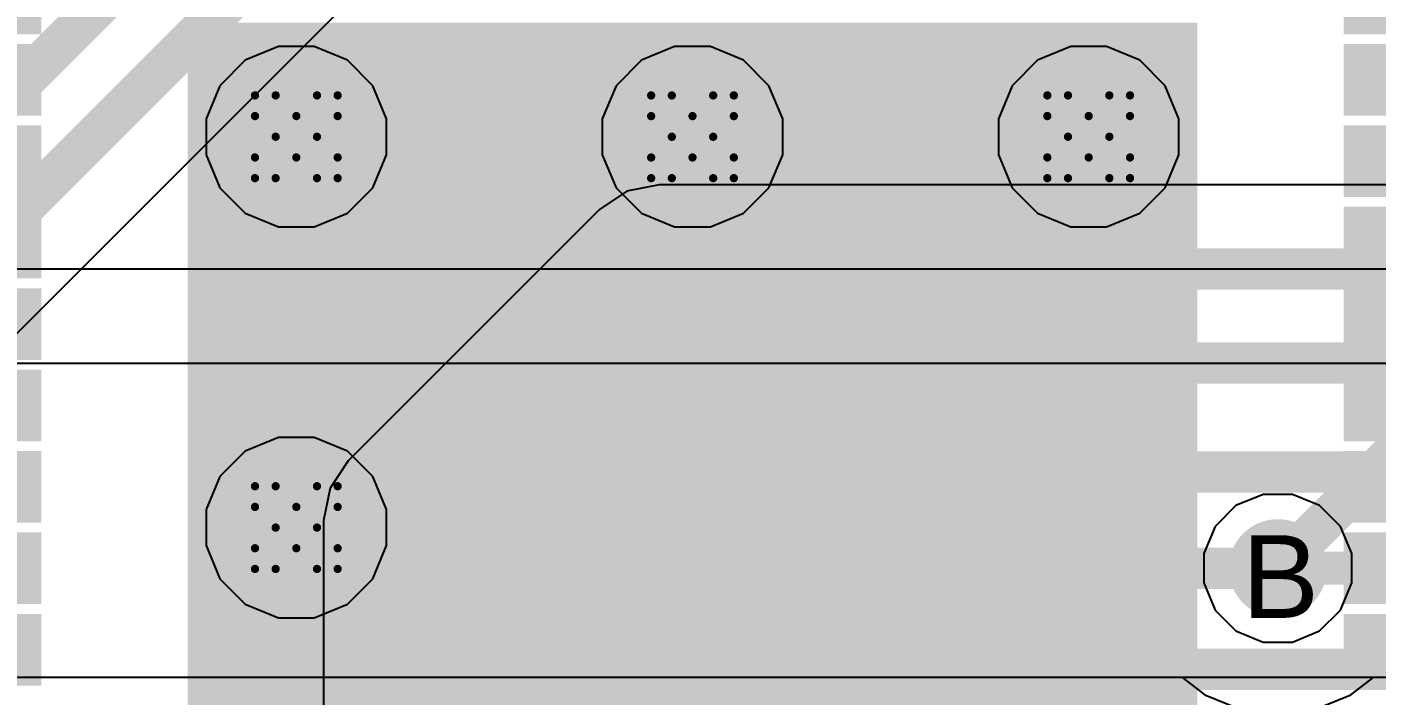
# Model space of a CAD drawing. Header units: inches. Extents: x 0 to 5379, y 0 to 5429.
# Drawn here: x 227.91 to 236.2, y 131.61 to 135.72 of the extents above; entities that cross this region are included whole.
import ezdxf

# ---------------------------------------------------------------- set-up
doc = ezdxf.new("R2010")
doc.units = ezdxf.units.IN
for name, color, linetype in [('Bottom Layer', 5, 'Continuous'), ('Bottom Solder', 6, 'Continuous'), ('Drill Drawing', 1, 'Continuous'), ('GND01', 16, 'Continuous'), ('GND02', 76, 'Continuous'), ('PWR', 156, 'Continuous'), ('SIG 01', 90, 'Continuous'), ('Top Layer', 1, 'Continuous'), ('Top Paste', 8, 'Continuous'), ('Top Solder', 216, 'Continuous'), ('Via Holes', 16, 'Continuous')]:
    doc.layers.add(name, color=color, linetype=linetype)
doc.styles.add('Arial', font='', dxfattribs={"height": 0.2})
doc.styles.get('Arial').set_extended_font_data('Arial')

# ---------------------------------------------------------------- blocks, each defined once
blk = doc.blocks.new('64_VFQFPN_9X9_142')
at = {"layer": 'Top Layer'}
for points in [[(-3, 3), (3, 3), (3, -3), (-3, -3)], [(-4.93, 0.9), (-4.07, 0.9), (-4.07, 0.6), (-4.93, 0.6)], [(4.07, 0.9), (4.93, 0.9), (4.93, 0.6), (4.07, 0.6)], [(-4.93, 0.4), (-4.07, 0.4), (-4.07, 0.1), (-4.93, 0.1)], [(4.07, 0.4), (4.93, 0.4), (4.93, 0.1), (4.07, 0.1)], [(-4.93, -0.1), (-4.07, -0.1), (-4.07, -0.4), (-4.93, -0.4)], [(4.07, -0.1), (4.93, -0.1), (4.93, -0.4), (4.07, -0.4)], [(-4.93, -0.6), (-4.07, -0.6), (-4.07, -0.9), (-4.93, -0.9)], [(4.07, -0.6), (4.93, -0.6), (4.93, -0.9), (4.07, -0.9)], [(-4.93, -1.1), (-4.07, -1.1), (-4.07, -1.4), (-4.93, -1.4)], [(4.07, -1.1), (4.93, -1.1), (4.93, -1.4), (4.07, -1.4)], [(-4.93, -1.6), (-4.07, -1.6), (-4.07, -1.9), (-4.93, -1.9)], [(4.07, -1.6), (4.93, -1.6), (4.93, -1.9), (4.07, -1.9)], [(-4.93, -2.1), (-4.07, -2.1), (-4.07, -2.4), (-4.93, -2.4)], [(4.07, -2.1), (4.93, -2.1), (4.93, -2.4), (4.07, -2.4)], [(-4.93, -2.6), (-4.07, -2.6), (-4.07, -2.9), (-4.93, -2.9)], [(4.07, -2.6), (4.93, -2.6), (4.93, -2.9), (4.07, -2.9)]]:
    blk.add_hatch(color=1, dxfattribs=at).paths.add_polyline_path(points)
at = {"layer": 'Top Paste'}
for points in [[(-4.93, 0.9), (-4.07, 0.9), (-4.07, 0.6), (-4.93, 0.6)], [(4.07, 0.9), (4.93, 0.9), (4.93, 0.6), (4.07, 0.6)], [(-4.93, 0.4), (-4.07, 0.4), (-4.07, 0.1), (-4.93, 0.1)], [(4.07, 0.4), (4.93, 0.4), (4.93, 0.1), (4.07, 0.1)], [(-4.93, -0.1), (-4.07, -0.1), (-4.07, -0.4), (-4.93, -0.4)], [(4.07, -0.1), (4.93, -0.1), (4.93, -0.4), (4.07, -0.4)], [(-4.93, -0.6), (-4.07, -0.6), (-4.07, -0.9), (-4.93, -0.9)], [(4.07, -0.6), (4.93, -0.6), (4.93, -0.9), (4.07, -0.9)], [(-4.93, -1.1), (-4.07, -1.1), (-4.07, -1.4), (-4.93, -1.4)], [(4.07, -1.1), (4.93, -1.1), (4.93, -1.4), (4.07, -1.4)], [(-4.93, -1.6), (-4.07, -1.6), (-4.07, -1.9), (-4.93, -1.9)], [(4.07, -1.6), (4.93, -1.6), (4.93, -1.9), (4.07, -1.9)], [(-4.93, -2.1), (-4.07, -2.1), (-4.07, -2.4), (-4.93, -2.4)], [(4.07, -2.1), (4.93, -2.1), (4.93, -2.4), (4.07, -2.4)], [(-4.93, -2.6), (-4.07, -2.6), (-4.07, -2.9), (-4.93, -2.9)], [(4.07, -2.6), (4.93, -2.6), (4.93, -2.9), (4.07, -2.9)]]:
    blk.add_hatch(color=8, dxfattribs=at).paths.add_polyline_path(points)
at = {"layer": 'Top Solder'}
for points in [[(-3.1016, 3.1016), (3.1016, 3.1016), (3.1016, -3.1016), (-3.1016, -3.1016)], [(-5, 0.97), (-4, 0.97), (-4, 0.53), (-5, 0.53)], [(4, 0.97), (5, 0.97), (5, 0.53), (4, 0.53)], [(-5, 0.47), (-4, 0.47), (-4, 0.03), (-5, 0.03)], [(4, 0.47), (5, 0.47), (5, 0.03), (4, 0.03)], [(-5, -0.03), (-4, -0.03), (-4, -0.47), (-5, -0.47)], [(4, -0.03), (5, -0.03), (5, -0.47), (4, -0.47)], [(-5, -0.53), (-4, -0.53), (-4, -0.97), (-5, -0.97)], [(4, -0.53), (5, -0.53), (5, -0.97), (4, -0.97)], [(-5, -1.03), (-4, -1.03), (-4, -1.47), (-5, -1.47)], [(4, -1.03), (5, -1.03), (5, -1.47), (4, -1.47)], [(-5, -1.53), (-4, -1.53), (-4, -1.97), (-5, -1.97)], [(4, -1.53), (5, -1.53), (5, -1.97), (4, -1.97)], [(-5, -2.03), (-4, -2.03), (-4, -2.47), (-5, -2.47)], [(4, -2.03), (5, -2.03), (5, -2.47), (4, -2.47)], [(-5, -2.53), (-4, -2.53), (-4, -2.97), (-5, -2.97)], [(4, -2.53), (5, -2.53), (5, -2.97), (4, -2.97)], [(-5, -3.03), (-4, -3.03), (-4, -3.47), (-5, -3.47)], [(4, -3.03), (5, -3.03), (5, -3.47), (4, -3.47)]]:
    blk.add_hatch(color=216, dxfattribs=at).paths.add_polyline_path(points)

msp = doc.modelspace()

# ---------------------------------------------------------------- hatches: boundary and pattern name
at = {"layer": 'Bottom Layer'}
h = msp.add_hatch(color=5, dxfattribs=at)
edge = h.paths.add_edge_path()
edge.add_arc((229.5671, 135.0428), 0.3, 0, 360)
h = msp.add_hatch(color=5, dxfattribs=at)
edge = h.paths.add_edge_path()
edge.add_arc((232.0013, 135.0428), 0.3, 0, 360)
h = msp.add_hatch(color=5, dxfattribs=at)
edge = h.paths.add_edge_path()
edge.add_arc((234.4355, 135.0428), 0.3, 0, 360)
h = msp.add_hatch(color=5, dxfattribs=at)
edge = h.paths.add_edge_path()
edge.add_arc((229.5671, 132.6428), 0.3, 0, 360)
h = msp.add_hatch(color=5, dxfattribs=at)
edge = h.paths.add_edge_path()
edge.add_arc((235.5973, 132.3928), 0.2, 0, 360)
at = {"layer": 'Bottom Solder'}
h = msp.add_hatch(color=6, dxfattribs=at)
edge = h.paths.add_edge_path()
edge.add_arc((229.5671, 135.0428), 0.4016, 0, 360)
h = msp.add_hatch(color=6, dxfattribs=at)
edge = h.paths.add_edge_path()
edge.add_arc((232.0013, 135.0428), 0.4016, 0, 360)
h = msp.add_hatch(color=6, dxfattribs=at)
edge = h.paths.add_edge_path()
edge.add_arc((234.4355, 135.0428), 0.4016, 0, 360)
h = msp.add_hatch(color=6, dxfattribs=at)
edge = h.paths.add_edge_path()
edge.add_arc((229.5671, 132.6428), 0.4016, 0, 360)
h = msp.add_hatch(color=6, dxfattribs=at)
edge = h.paths.add_edge_path()
edge.add_arc((235.5973, 132.3928), 0.3016, 0, 360)
at = {"layer": 'GND01'}
h = msp.add_hatch(color=16, dxfattribs=at)
edge = h.paths.add_edge_path()
edge.add_arc((229.5671, 135.0428), 0.3, 0, 360)
h = msp.add_hatch(color=16, dxfattribs=at)
edge = h.paths.add_edge_path()
edge.add_arc((232.0013, 135.0428), 0.3, 0, 360)
h = msp.add_hatch(color=16, dxfattribs=at)
edge = h.paths.add_edge_path()
edge.add_arc((234.4355, 135.0428), 0.3, 0, 360)
h = msp.add_hatch(color=16, dxfattribs=at)
edge = h.paths.add_edge_path()
edge.add_arc((229.5671, 132.6428), 0.3, 0, 360)
h = msp.add_hatch(color=16, dxfattribs=at)
edge = h.paths.add_edge_path()
edge.add_arc((235.5973, 132.3928), 0.2, 0, 360)
at = {"layer": 'GND02'}
h = msp.add_hatch(color=76, dxfattribs=at)
edge = h.paths.add_edge_path()
edge.add_arc((229.5671, 135.0428), 0.3, 0, 360)
h = msp.add_hatch(color=76, dxfattribs=at)
edge = h.paths.add_edge_path()
edge.add_arc((232.0013, 135.0428), 0.3, 0, 360)
h = msp.add_hatch(color=76, dxfattribs=at)
edge = h.paths.add_edge_path()
edge.add_arc((234.4355, 135.0428), 0.3, 0, 360)
h = msp.add_hatch(color=76, dxfattribs=at)
edge = h.paths.add_edge_path()
edge.add_arc((229.5671, 132.6428), 0.3, 0, 360)
h = msp.add_hatch(color=76, dxfattribs=at)
edge = h.paths.add_edge_path()
edge.add_arc((235.5973, 132.3928), 0.2, 0, 360)
at = {"layer": 'PWR'}
h = msp.add_hatch(color=156, dxfattribs=at)
edge = h.paths.add_edge_path()
edge.add_arc((229.5671, 135.0428), 0.3, 0, 360)
h = msp.add_hatch(color=156, dxfattribs=at)
edge = h.paths.add_edge_path()
edge.add_arc((232.0013, 135.0428), 0.3, 0, 360)
h = msp.add_hatch(color=156, dxfattribs=at)
edge = h.paths.add_edge_path()
edge.add_arc((234.4355, 135.0428), 0.3, 0, 360)
h = msp.add_hatch(color=156, dxfattribs=at)
edge = h.paths.add_edge_path()
edge.add_arc((229.5671, 132.6428), 0.3, 0, 360)
h = msp.add_hatch(color=156, dxfattribs=at)
edge = h.paths.add_edge_path()
edge.add_arc((235.5973, 132.3928), 0.2, 0, 360)
at = {"layer": 'SIG 01'}
h = msp.add_hatch(color=90, dxfattribs=at)
edge = h.paths.add_edge_path()
edge.add_arc((229.5671, 135.0428), 0.3, 0, 360)
h = msp.add_hatch(color=90, dxfattribs=at)
edge = h.paths.add_edge_path()
edge.add_arc((232.0013, 135.0428), 0.3, 0, 360)
h = msp.add_hatch(color=90, dxfattribs=at)
edge = h.paths.add_edge_path()
edge.add_arc((234.4355, 135.0428), 0.3, 0, 360)
h = msp.add_hatch(color=90, dxfattribs=at)
edge = h.paths.add_edge_path()
edge.add_arc((229.5671, 132.6428), 0.3, 0, 360)
h = msp.add_hatch(color=90, dxfattribs=at)
edge = h.paths.add_edge_path()
edge.add_arc((235.5973, 132.3928), 0.2, 0, 360)
at = {"layer": 'Top Layer'}
h = msp.add_hatch(color=1, dxfattribs=at)
edge = h.paths.add_edge_path()
edge.add_arc((229.5671, 135.0428), 0.3, 0, 360)
h = msp.add_hatch(color=1, dxfattribs=at)
edge = h.paths.add_edge_path()
edge.add_arc((232.0013, 135.0428), 0.3, 0, 360)
h = msp.add_hatch(color=1, dxfattribs=at)
edge = h.paths.add_edge_path()
edge.add_arc((234.4355, 135.0428), 0.3, 0, 360)
h = msp.add_hatch(color=1, dxfattribs=at)
edge = h.paths.add_edge_path()
edge.add_arc((229.5671, 132.6428), 0.3, 0, 360)
h = msp.add_hatch(color=1, dxfattribs=at)
edge = h.paths.add_edge_path()
edge.add_arc((235.5973, 132.3928), 0.2, 0, 360)
at = {"layer": 'Top Solder'}
h = msp.add_hatch(color=216, dxfattribs=at)
edge = h.paths.add_edge_path()
edge.add_arc((229.5671, 135.0428), 0.4016, 0, 360)
h = msp.add_hatch(color=216, dxfattribs=at)
edge = h.paths.add_edge_path()
edge.add_arc((232.0013, 135.0428), 0.4016, 0, 360)
h = msp.add_hatch(color=216, dxfattribs=at)
edge = h.paths.add_edge_path()
edge.add_arc((234.4355, 135.0428), 0.4016, 0, 360)
h = msp.add_hatch(color=216, dxfattribs=at)
edge = h.paths.add_edge_path()
edge.add_arc((229.5671, 132.6428), 0.4016, 0, 360)
h = msp.add_hatch(color=216, dxfattribs=at)
edge = h.paths.add_edge_path()
edge.add_arc((235.5973, 132.3928), 0.3016, 0, 360)
at = {"layer": 'Via Holes'}
h = msp.add_hatch(color=7, dxfattribs=at)
edge = h.paths.add_edge_path()
edge.add_arc((229.5671, 135.0428), 0.15, 0, 360)
h = msp.add_hatch(color=7, dxfattribs=at)
edge = h.paths.add_edge_path()
edge.add_arc((232.0013, 135.0428), 0.15, 0, 360)
h = msp.add_hatch(color=7, dxfattribs=at)
edge = h.paths.add_edge_path()
edge.add_arc((234.4355, 135.0428), 0.15, 0, 360)
h = msp.add_hatch(color=7, dxfattribs=at)
edge = h.paths.add_edge_path()
edge.add_arc((229.5671, 132.6428), 0.15, 0, 360)
h = msp.add_hatch(color=7, dxfattribs=at)
edge = h.paths.add_edge_path()
edge.add_arc((235.5973, 132.3928), 0.1, 0, 360)

# ---------------------------------------------------------------- linework, layer by layer
at = {"layer": 'Bottom Layer'}
for p, q in [((206.883, 131.7244), (244.6274, 131.7244)), ((223.7617, 131.7244), (235.008, 131.7244)), ((235.008, 131.7244), (235.1489, 131.6163)), ((236.0456, 131.6163), (236.1865, 131.7244)), ((236.1865, 131.7244), (244.6274, 131.7244)), ((235.1489, 131.6163), (235.3652, 131.5267)), ((235.8293, 131.5267), (236.0456, 131.6163))]:
    msp.add_line(p, q, dxfattribs=at)
msp.add_lwpolyline([(235.5973, 132.3928, 0.254, 0.254, 0), (236.4219, 133.2174, 0.254, 0.254, 0)], format="xyseb", dxfattribs=at)
msp.add_lwpolyline([(235.5338, 132.3928, 0.127, 0.127, 1), (235.6608, 132.3928, 0.127, 0.127, 1)], format="xyseb", close=True, dxfattribs=at)
at = {"layer": 'Drill Drawing'}
for points in [[(229.3131, 135.1698, 0.0508, 0.0508, 0), (229.3131, 135.2968, 0.0508, 0.0508, 0)], [(229.3131, 135.2968, 0.0508, 0.0508, 0), (229.4401, 135.2968, 0.0508, 0.0508, 0)], [(229.4401, 135.2968, 0.0508, 0.0508, 0), (229.5671, 135.1698, 0.0508, 0.0508, 0)], [(229.5671, 135.1698, 0.0508, 0.0508, 0), (229.6941, 135.2968, 0.0508, 0.0508, 0)], [(229.6941, 135.2968, 0.0508, 0.0508, 0), (229.8211, 135.2968, 0.0508, 0.0508, 0)], [(229.8211, 135.1698, 0.0508, 0.0508, 0), (229.8211, 135.2968, 0.0508, 0.0508, 0)], [(231.7473, 135.1698, 0.0508, 0.0508, 0), (231.7473, 135.2968, 0.0508, 0.0508, 0)], [(231.7473, 135.2968, 0.0508, 0.0508, 0), (231.8743, 135.2968, 0.0508, 0.0508, 0)], [(231.8743, 135.2968, 0.0508, 0.0508, 0), (232.0013, 135.1698, 0.0508, 0.0508, 0)], [(232.0013, 135.1698, 0.0508, 0.0508, 0), (232.1283, 135.2968, 0.0508, 0.0508, 0)], [(232.1283, 135.2968, 0.0508, 0.0508, 0), (232.2553, 135.2968, 0.0508, 0.0508, 0)], [(232.2553, 135.1698, 0.0508, 0.0508, 0), (232.2553, 135.2968, 0.0508, 0.0508, 0)], [(234.1815, 135.1698, 0.0508, 0.0508, 0), (234.1815, 135.2968, 0.0508, 0.0508, 0)], [(234.1815, 135.2968, 0.0508, 0.0508, 0), (234.3085, 135.2968, 0.0508, 0.0508, 0)], [(234.3085, 135.2968, 0.0508, 0.0508, 0), (234.4355, 135.1698, 0.0508, 0.0508, 0)], [(234.4355, 135.1698, 0.0508, 0.0508, 0), (234.5625, 135.2968, 0.0508, 0.0508, 0)], [(234.5625, 135.2968, 0.0508, 0.0508, 0), (234.6895, 135.2968, 0.0508, 0.0508, 0)], [(234.6895, 135.1698, 0.0508, 0.0508, 0), (234.6895, 135.2968, 0.0508, 0.0508, 0)], [(229.3131, 135.1698, 0.0508, 0.0508, 0), (229.4401, 135.0428, 0.0508, 0.0508, 0)], [(229.6941, 135.0428, 0.0508, 0.0508, 0), (229.8211, 135.1698, 0.0508, 0.0508, 0)], [(231.7473, 135.1698, 0.0508, 0.0508, 0), (231.8743, 135.0428, 0.0508, 0.0508, 0)], [(232.1283, 135.0428, 0.0508, 0.0508, 0), (232.2553, 135.1698, 0.0508, 0.0508, 0)], [(234.1815, 135.1698, 0.0508, 0.0508, 0), (234.3085, 135.0428, 0.0508, 0.0508, 0)], [(234.5625, 135.0428, 0.0508, 0.0508, 0), (234.6895, 135.1698, 0.0508, 0.0508, 0)], [(229.3131, 134.9158, 0.0508, 0.0508, 0), (229.4401, 135.0428, 0.0508, 0.0508, 0)], [(229.6941, 135.0428, 0.0508, 0.0508, 0), (229.8211, 134.9158, 0.0508, 0.0508, 0)], [(231.7473, 134.9158, 0.0508, 0.0508, 0), (231.8743, 135.0428, 0.0508, 0.0508, 0)], [(232.1283, 135.0428, 0.0508, 0.0508, 0), (232.2553, 134.9158, 0.0508, 0.0508, 0)], [(234.1815, 134.9158, 0.0508, 0.0508, 0), (234.3085, 135.0428, 0.0508, 0.0508, 0)], [(234.5625, 135.0428, 0.0508, 0.0508, 0), (234.6895, 134.9158, 0.0508, 0.0508, 0)], [(229.3131, 134.7888, 0.0508, 0.0508, 0), (229.3131, 134.9158, 0.0508, 0.0508, 0)], [(229.4401, 134.7888, 0.0508, 0.0508, 0), (229.5671, 134.9158, 0.0508, 0.0508, 0)], [(229.5671, 134.9158, 0.0508, 0.0508, 0), (229.6941, 134.7888, 0.0508, 0.0508, 0)], [(229.8211, 134.7888, 0.0508, 0.0508, 0), (229.8211, 134.9158, 0.0508, 0.0508, 0)], [(231.7473, 134.7888, 0.0508, 0.0508, 0), (231.7473, 134.9158, 0.0508, 0.0508, 0)], [(231.8743, 134.7888, 0.0508, 0.0508, 0), (232.0013, 134.9158, 0.0508, 0.0508, 0)], [(232.0013, 134.9158, 0.0508, 0.0508, 0), (232.1283, 134.7888, 0.0508, 0.0508, 0)], [(232.2553, 134.7888, 0.0508, 0.0508, 0), (232.2553, 134.9158, 0.0508, 0.0508, 0)], [(234.1815, 134.7888, 0.0508, 0.0508, 0), (234.1815, 134.9158, 0.0508, 0.0508, 0)], [(234.3085, 134.7888, 0.0508, 0.0508, 0), (234.4355, 134.9158, 0.0508, 0.0508, 0)], [(234.4355, 134.9158, 0.0508, 0.0508, 0), (234.5625, 134.7888, 0.0508, 0.0508, 0)], [(234.6895, 134.7888, 0.0508, 0.0508, 0), (234.6895, 134.9158, 0.0508, 0.0508, 0)], [(229.3131, 134.7888, 0.0508, 0.0508, 0), (229.4401, 134.7888, 0.0508, 0.0508, 0)], [(229.6941, 134.7888, 0.0508, 0.0508, 0), (229.8211, 134.7888, 0.0508, 0.0508, 0)], [(231.7473, 134.7888, 0.0508, 0.0508, 0), (231.8743, 134.7888, 0.0508, 0.0508, 0)], [(232.1283, 134.7888, 0.0508, 0.0508, 0), (232.2553, 134.7888, 0.0508, 0.0508, 0)], [(234.1815, 134.7888, 0.0508, 0.0508, 0), (234.3085, 134.7888, 0.0508, 0.0508, 0)], [(234.5625, 134.7888, 0.0508, 0.0508, 0), (234.6895, 134.7888, 0.0508, 0.0508, 0)], [(229.3131, 132.7698, 0.0508, 0.0508, 0), (229.3131, 132.8968, 0.0508, 0.0508, 0)], [(229.3131, 132.8968, 0.0508, 0.0508, 0), (229.4401, 132.8968, 0.0508, 0.0508, 0)], [(229.4401, 132.8968, 0.0508, 0.0508, 0), (229.5671, 132.7698, 0.0508, 0.0508, 0)], [(229.5671, 132.7698, 0.0508, 0.0508, 0), (229.6941, 132.8968, 0.0508, 0.0508, 0)], [(229.6941, 132.8968, 0.0508, 0.0508, 0), (229.8211, 132.8968, 0.0508, 0.0508, 0)], [(229.8211, 132.7698, 0.0508, 0.0508, 0), (229.8211, 132.8968, 0.0508, 0.0508, 0)], [(229.3131, 132.7698, 0.0508, 0.0508, 0), (229.4401, 132.6428, 0.0508, 0.0508, 0)], [(229.6941, 132.6428, 0.0508, 0.0508, 0), (229.8211, 132.7698, 0.0508, 0.0508, 0)], [(229.3131, 132.5158, 0.0508, 0.0508, 0), (229.4401, 132.6428, 0.0508, 0.0508, 0)], [(229.6941, 132.6428, 0.0508, 0.0508, 0), (229.8211, 132.5158, 0.0508, 0.0508, 0)], [(229.3131, 132.3888, 0.0508, 0.0508, 0), (229.3131, 132.5158, 0.0508, 0.0508, 0)], [(229.4401, 132.3888, 0.0508, 0.0508, 0), (229.5671, 132.5158, 0.0508, 0.0508, 0)], [(229.5671, 132.5158, 0.0508, 0.0508, 0), (229.6941, 132.3888, 0.0508, 0.0508, 0)], [(229.8211, 132.3888, 0.0508, 0.0508, 0), (229.8211, 132.5158, 0.0508, 0.0508, 0)], [(229.3131, 132.3888, 0.0508, 0.0508, 0), (229.4401, 132.3888, 0.0508, 0.0508, 0)], [(229.6941, 132.3888, 0.0508, 0.0508, 0), (229.8211, 132.3888, 0.0508, 0.0508, 0)]]:
    msp.add_lwpolyline(points, format="xyseb", dxfattribs=at)
for points in [[(229.3004, 135.2968, 0.0254, 0.0254, 1), (229.3258, 135.2968, 0.0254, 0.0254, 1)], [(229.3004, 135.2968, 0.0254, 0.0254, 1), (229.3258, 135.2968, 0.0254, 0.0254, 1)], [(229.4274, 135.2968, 0.0254, 0.0254, 1), (229.4528, 135.2968, 0.0254, 0.0254, 1)], [(229.4274, 135.2968, 0.0254, 0.0254, 1), (229.4528, 135.2968, 0.0254, 0.0254, 1)], [(229.6814, 135.2968, 0.0254, 0.0254, 1), (229.7068, 135.2968, 0.0254, 0.0254, 1)], [(229.6814, 135.2968, 0.0254, 0.0254, 1), (229.7068, 135.2968, 0.0254, 0.0254, 1)], [(229.8084, 135.2968, 0.0254, 0.0254, 1), (229.8338, 135.2968, 0.0254, 0.0254, 1)], [(229.8084, 135.2968, 0.0254, 0.0254, 1), (229.8338, 135.2968, 0.0254, 0.0254, 1)], [(231.7346, 135.2968, 0.0254, 0.0254, 1), (231.76, 135.2968, 0.0254, 0.0254, 1)], [(231.7346, 135.2968, 0.0254, 0.0254, 1), (231.76, 135.2968, 0.0254, 0.0254, 1)], [(231.8616, 135.2968, 0.0254, 0.0254, 1), (231.887, 135.2968, 0.0254, 0.0254, 1)], [(231.8616, 135.2968, 0.0254, 0.0254, 1), (231.887, 135.2968, 0.0254, 0.0254, 1)], [(232.1156, 135.2968, 0.0254, 0.0254, 1), (232.141, 135.2968, 0.0254, 0.0254, 1)], [(232.1156, 135.2968, 0.0254, 0.0254, 1), (232.141, 135.2968, 0.0254, 0.0254, 1)], [(232.2426, 135.2968, 0.0254, 0.0254, 1), (232.268, 135.2968, 0.0254, 0.0254, 1)], [(232.2426, 135.2968, 0.0254, 0.0254, 1), (232.268, 135.2968, 0.0254, 0.0254, 1)], [(234.1688, 135.2968, 0.0254, 0.0254, 1), (234.1942, 135.2968, 0.0254, 0.0254, 1)], [(234.1688, 135.2968, 0.0254, 0.0254, 1), (234.1942, 135.2968, 0.0254, 0.0254, 1)], [(234.2958, 135.2968, 0.0254, 0.0254, 1), (234.3212, 135.2968, 0.0254, 0.0254, 1)], [(234.2958, 135.2968, 0.0254, 0.0254, 1), (234.3212, 135.2968, 0.0254, 0.0254, 1)], [(234.5498, 135.2968, 0.0254, 0.0254, 1), (234.5752, 135.2968, 0.0254, 0.0254, 1)], [(234.5498, 135.2968, 0.0254, 0.0254, 1), (234.5752, 135.2968, 0.0254, 0.0254, 1)], [(234.6768, 135.2968, 0.0254, 0.0254, 1), (234.7022, 135.2968, 0.0254, 0.0254, 1)], [(234.6768, 135.2968, 0.0254, 0.0254, 1), (234.7022, 135.2968, 0.0254, 0.0254, 1)], [(229.3004, 135.1698, 0.0254, 0.0254, 1), (229.3258, 135.1698, 0.0254, 0.0254, 1)], [(229.3004, 135.1698, 0.0254, 0.0254, 1), (229.3258, 135.1698, 0.0254, 0.0254, 1)], [(229.5544, 135.1698, 0.0254, 0.0254, 1), (229.5798, 135.1698, 0.0254, 0.0254, 1)], [(229.5544, 135.1698, 0.0254, 0.0254, 1), (229.5798, 135.1698, 0.0254, 0.0254, 1)], [(229.8084, 135.1698, 0.0254, 0.0254, 1), (229.8338, 135.1698, 0.0254, 0.0254, 1)], [(229.8084, 135.1698, 0.0254, 0.0254, 1), (229.8338, 135.1698, 0.0254, 0.0254, 1)], [(231.7346, 135.1698, 0.0254, 0.0254, 1), (231.76, 135.1698, 0.0254, 0.0254, 1)], [(231.7346, 135.1698, 0.0254, 0.0254, 1), (231.76, 135.1698, 0.0254, 0.0254, 1)], [(231.9886, 135.1698, 0.0254, 0.0254, 1), (232.014, 135.1698, 0.0254, 0.0254, 1)], [(231.9886, 135.1698, 0.0254, 0.0254, 1), (232.014, 135.1698, 0.0254, 0.0254, 1)], [(232.2426, 135.1698, 0.0254, 0.0254, 1), (232.268, 135.1698, 0.0254, 0.0254, 1)], [(232.2426, 135.1698, 0.0254, 0.0254, 1), (232.268, 135.1698, 0.0254, 0.0254, 1)], [(234.1688, 135.1698, 0.0254, 0.0254, 1), (234.1942, 135.1698, 0.0254, 0.0254, 1)], [(234.1688, 135.1698, 0.0254, 0.0254, 1), (234.1942, 135.1698, 0.0254, 0.0254, 1)], [(234.4228, 135.1698, 0.0254, 0.0254, 1), (234.4482, 135.1698, 0.0254, 0.0254, 1)], [(234.4228, 135.1698, 0.0254, 0.0254, 1), (234.4482, 135.1698, 0.0254, 0.0254, 1)], [(234.6768, 135.1698, 0.0254, 0.0254, 1), (234.7022, 135.1698, 0.0254, 0.0254, 1)], [(234.6768, 135.1698, 0.0254, 0.0254, 1), (234.7022, 135.1698, 0.0254, 0.0254, 1)], [(229.4274, 135.0428, 0.0254, 0.0254, 1), (229.4528, 135.0428, 0.0254, 0.0254, 1)], [(229.4274, 135.0428, 0.0254, 0.0254, 1), (229.4528, 135.0428, 0.0254, 0.0254, 1)], [(229.6814, 135.0428, 0.0254, 0.0254, 1), (229.7068, 135.0428, 0.0254, 0.0254, 1)], [(229.6814, 135.0428, 0.0254, 0.0254, 1), (229.7068, 135.0428, 0.0254, 0.0254, 1)], [(231.8616, 135.0428, 0.0254, 0.0254, 1), (231.887, 135.0428, 0.0254, 0.0254, 1)], [(231.8616, 135.0428, 0.0254, 0.0254, 1), (231.887, 135.0428, 0.0254, 0.0254, 1)], [(232.1156, 135.0428, 0.0254, 0.0254, 1), (232.141, 135.0428, 0.0254, 0.0254, 1)], [(232.1156, 135.0428, 0.0254, 0.0254, 1), (232.141, 135.0428, 0.0254, 0.0254, 1)], [(234.2958, 135.0428, 0.0254, 0.0254, 1), (234.3212, 135.0428, 0.0254, 0.0254, 1)], [(234.2958, 135.0428, 0.0254, 0.0254, 1), (234.3212, 135.0428, 0.0254, 0.0254, 1)], [(234.5498, 135.0428, 0.0254, 0.0254, 1), (234.5752, 135.0428, 0.0254, 0.0254, 1)], [(234.5498, 135.0428, 0.0254, 0.0254, 1), (234.5752, 135.0428, 0.0254, 0.0254, 1)], [(229.3004, 134.9158, 0.0254, 0.0254, 1), (229.3258, 134.9158, 0.0254, 0.0254, 1)], [(229.3004, 134.9158, 0.0254, 0.0254, 1), (229.3258, 134.9158, 0.0254, 0.0254, 1)], [(229.5544, 134.9158, 0.0254, 0.0254, 1), (229.5798, 134.9158, 0.0254, 0.0254, 1)], [(229.5544, 134.9158, 0.0254, 0.0254, 1), (229.5798, 134.9158, 0.0254, 0.0254, 1)], [(229.8084, 134.9158, 0.0254, 0.0254, 1), (229.8338, 134.9158, 0.0254, 0.0254, 1)], [(229.8084, 134.9158, 0.0254, 0.0254, 1), (229.8338, 134.9158, 0.0254, 0.0254, 1)], [(231.7346, 134.9158, 0.0254, 0.0254, 1), (231.76, 134.9158, 0.0254, 0.0254, 1)], [(231.7346, 134.9158, 0.0254, 0.0254, 1), (231.76, 134.9158, 0.0254, 0.0254, 1)], [(231.9886, 134.9158, 0.0254, 0.0254, 1), (232.014, 134.9158, 0.0254, 0.0254, 1)], [(231.9886, 134.9158, 0.0254, 0.0254, 1), (232.014, 134.9158, 0.0254, 0.0254, 1)], [(232.2426, 134.9158, 0.0254, 0.0254, 1), (232.268, 134.9158, 0.0254, 0.0254, 1)], [(232.2426, 134.9158, 0.0254, 0.0254, 1), (232.268, 134.9158, 0.0254, 0.0254, 1)], [(234.1688, 134.9158, 0.0254, 0.0254, 1), (234.1942, 134.9158, 0.0254, 0.0254, 1)], [(234.1688, 134.9158, 0.0254, 0.0254, 1), (234.1942, 134.9158, 0.0254, 0.0254, 1)], [(234.4228, 134.9158, 0.0254, 0.0254, 1), (234.4482, 134.9158, 0.0254, 0.0254, 1)], [(234.4228, 134.9158, 0.0254, 0.0254, 1), (234.4482, 134.9158, 0.0254, 0.0254, 1)], [(234.6768, 134.9158, 0.0254, 0.0254, 1), (234.7022, 134.9158, 0.0254, 0.0254, 1)], [(234.6768, 134.9158, 0.0254, 0.0254, 1), (234.7022, 134.9158, 0.0254, 0.0254, 1)], [(229.3004, 134.7888, 0.0254, 0.0254, 1), (229.3258, 134.7888, 0.0254, 0.0254, 1)], [(229.3004, 134.7888, 0.0254, 0.0254, 1), (229.3258, 134.7888, 0.0254, 0.0254, 1)], [(229.4274, 134.7888, 0.0254, 0.0254, 1), (229.4528, 134.7888, 0.0254, 0.0254, 1)], [(229.4274, 134.7888, 0.0254, 0.0254, 1), (229.4528, 134.7888, 0.0254, 0.0254, 1)], [(229.6814, 134.7888, 0.0254, 0.0254, 1), (229.7068, 134.7888, 0.0254, 0.0254, 1)], [(229.6814, 134.7888, 0.0254, 0.0254, 1), (229.7068, 134.7888, 0.0254, 0.0254, 1)], [(229.8084, 134.7888, 0.0254, 0.0254, 1), (229.8338, 134.7888, 0.0254, 0.0254, 1)], [(229.8084, 134.7888, 0.0254, 0.0254, 1), (229.8338, 134.7888, 0.0254, 0.0254, 1)], [(231.7346, 134.7888, 0.0254, 0.0254, 1), (231.76, 134.7888, 0.0254, 0.0254, 1)], [(231.7346, 134.7888, 0.0254, 0.0254, 1), (231.76, 134.7888, 0.0254, 0.0254, 1)], [(231.8616, 134.7888, 0.0254, 0.0254, 1), (231.887, 134.7888, 0.0254, 0.0254, 1)], [(231.8616, 134.7888, 0.0254, 0.0254, 1), (231.887, 134.7888, 0.0254, 0.0254, 1)], [(232.1156, 134.7888, 0.0254, 0.0254, 1), (232.141, 134.7888, 0.0254, 0.0254, 1)], [(232.1156, 134.7888, 0.0254, 0.0254, 1), (232.141, 134.7888, 0.0254, 0.0254, 1)], [(232.2426, 134.7888, 0.0254, 0.0254, 1), (232.268, 134.7888, 0.0254, 0.0254, 1)], [(232.2426, 134.7888, 0.0254, 0.0254, 1), (232.268, 134.7888, 0.0254, 0.0254, 1)], [(234.1688, 134.7888, 0.0254, 0.0254, 1), (234.1942, 134.7888, 0.0254, 0.0254, 1)], [(234.1688, 134.7888, 0.0254, 0.0254, 1), (234.1942, 134.7888, 0.0254, 0.0254, 1)], [(234.2958, 134.7888, 0.0254, 0.0254, 1), (234.3212, 134.7888, 0.0254, 0.0254, 1)], [(234.2958, 134.7888, 0.0254, 0.0254, 1), (234.3212, 134.7888, 0.0254, 0.0254, 1)], [(234.5498, 134.7888, 0.0254, 0.0254, 1), (234.5752, 134.7888, 0.0254, 0.0254, 1)], [(234.5498, 134.7888, 0.0254, 0.0254, 1), (234.5752, 134.7888, 0.0254, 0.0254, 1)], [(234.6768, 134.7888, 0.0254, 0.0254, 1), (234.7022, 134.7888, 0.0254, 0.0254, 1)], [(234.6768, 134.7888, 0.0254, 0.0254, 1), (234.7022, 134.7888, 0.0254, 0.0254, 1)], [(229.3004, 132.8968, 0.0254, 0.0254, 1), (229.3258, 132.8968, 0.0254, 0.0254, 1)], [(229.3004, 132.8968, 0.0254, 0.0254, 1), (229.3258, 132.8968, 0.0254, 0.0254, 1)], [(229.4274, 132.8968, 0.0254, 0.0254, 1), (229.4528, 132.8968, 0.0254, 0.0254, 1)], [(229.4274, 132.8968, 0.0254, 0.0254, 1), (229.4528, 132.8968, 0.0254, 0.0254, 1)], [(229.6814, 132.8968, 0.0254, 0.0254, 1), (229.7068, 132.8968, 0.0254, 0.0254, 1)], [(229.6814, 132.8968, 0.0254, 0.0254, 1), (229.7068, 132.8968, 0.0254, 0.0254, 1)], [(229.8084, 132.8968, 0.0254, 0.0254, 1), (229.8338, 132.8968, 0.0254, 0.0254, 1)], [(229.8084, 132.8968, 0.0254, 0.0254, 1), (229.8338, 132.8968, 0.0254, 0.0254, 1)], [(229.3004, 132.7698, 0.0254, 0.0254, 1), (229.3258, 132.7698, 0.0254, 0.0254, 1)], [(229.3004, 132.7698, 0.0254, 0.0254, 1), (229.3258, 132.7698, 0.0254, 0.0254, 1)], [(229.5544, 132.7698, 0.0254, 0.0254, 1), (229.5798, 132.7698, 0.0254, 0.0254, 1)], [(229.5544, 132.7698, 0.0254, 0.0254, 1), (229.5798, 132.7698, 0.0254, 0.0254, 1)], [(229.8084, 132.7698, 0.0254, 0.0254, 1), (229.8338, 132.7698, 0.0254, 0.0254, 1)], [(229.8084, 132.7698, 0.0254, 0.0254, 1), (229.8338, 132.7698, 0.0254, 0.0254, 1)], [(229.4274, 132.6428, 0.0254, 0.0254, 1), (229.4528, 132.6428, 0.0254, 0.0254, 1)], [(229.4274, 132.6428, 0.0254, 0.0254, 1), (229.4528, 132.6428, 0.0254, 0.0254, 1)], [(229.6814, 132.6428, 0.0254, 0.0254, 1), (229.7068, 132.6428, 0.0254, 0.0254, 1)], [(229.6814, 132.6428, 0.0254, 0.0254, 1), (229.7068, 132.6428, 0.0254, 0.0254, 1)], [(229.3004, 132.5158, 0.0254, 0.0254, 1), (229.3258, 132.5158, 0.0254, 0.0254, 1)], [(229.3004, 132.5158, 0.0254, 0.0254, 1), (229.3258, 132.5158, 0.0254, 0.0254, 1)], [(229.5544, 132.5158, 0.0254, 0.0254, 1), (229.5798, 132.5158, 0.0254, 0.0254, 1)], [(229.5544, 132.5158, 0.0254, 0.0254, 1), (229.5798, 132.5158, 0.0254, 0.0254, 1)], [(229.8084, 132.5158, 0.0254, 0.0254, 1), (229.8338, 132.5158, 0.0254, 0.0254, 1)], [(229.8084, 132.5158, 0.0254, 0.0254, 1), (229.8338, 132.5158, 0.0254, 0.0254, 1)], [(229.3004, 132.3888, 0.0254, 0.0254, 1), (229.3258, 132.3888, 0.0254, 0.0254, 1)], [(229.3004, 132.3888, 0.0254, 0.0254, 1), (229.3258, 132.3888, 0.0254, 0.0254, 1)], [(229.4274, 132.3888, 0.0254, 0.0254, 1), (229.4528, 132.3888, 0.0254, 0.0254, 1)], [(229.4274, 132.3888, 0.0254, 0.0254, 1), (229.4528, 132.3888, 0.0254, 0.0254, 1)], [(229.6814, 132.3888, 0.0254, 0.0254, 1), (229.7068, 132.3888, 0.0254, 0.0254, 1)], [(229.6814, 132.3888, 0.0254, 0.0254, 1), (229.7068, 132.3888, 0.0254, 0.0254, 1)], [(229.8084, 132.3888, 0.0254, 0.0254, 1), (229.8338, 132.3888, 0.0254, 0.0254, 1)], [(229.8084, 132.3888, 0.0254, 0.0254, 1), (229.8338, 132.3888, 0.0254, 0.0254, 1)]]:
    msp.add_lwpolyline(points, format="xyseb", close=True, dxfattribs=at)
at = {"layer": 'GND01'}
for p, q in [((235.507, 132.8468), (235.3401, 132.7777)), ((235.6876, 132.8468), (235.507, 132.8468)), ((235.8544, 132.7777), (235.6876, 132.8468)), ((235.3401, 132.7777), (235.2124, 132.65)), ((235.9822, 132.65), (235.8544, 132.7777)), ((235.2124, 132.65), (235.1433, 132.4831)), ((236.0513, 132.4831), (235.9822, 132.65)), ((235.1433, 132.4831), (235.1433, 132.3025)), ((236.0513, 132.3025), (236.0513, 132.4831)), ((235.1433, 132.3025), (235.2124, 132.1356)), ((235.9822, 132.1356), (236.0513, 132.3025)), ((235.2124, 132.1356), (235.3401, 132.0079)), ((235.8544, 132.0079), (235.9822, 132.1356)), ((235.3401, 132.0079), (235.507, 131.9388)), ((235.6876, 131.9388), (235.8544, 132.0079)), ((235.507, 131.9388), (235.6876, 131.9388))]:
    msp.add_line(p, q, dxfattribs=at)
at = {"layer": 'GND02'}
for p, q in [((235.507, 132.8468), (235.3401, 132.7777)), ((235.6876, 132.8468), (235.507, 132.8468)), ((235.8544, 132.7777), (235.6876, 132.8468)), ((235.3401, 132.7777), (235.2124, 132.65)), ((235.9822, 132.65), (235.8544, 132.7777)), ((235.2124, 132.65), (235.1433, 132.4831)), ((236.0513, 132.4831), (235.9822, 132.65)), ((235.1433, 132.4831), (235.1433, 132.3025)), ((236.0513, 132.3025), (236.0513, 132.4831)), ((235.1433, 132.3025), (235.2124, 132.1356)), ((235.9822, 132.1356), (236.0513, 132.3025)), ((235.2124, 132.1356), (235.3401, 132.0079)), ((235.8544, 132.0079), (235.9822, 132.1356)), ((235.3401, 132.0079), (235.507, 131.9388)), ((235.6876, 131.9388), (235.8544, 132.0079)), ((235.507, 131.9388), (235.6876, 131.9388))]:
    msp.add_line(p, q, dxfattribs=at)
at = {"layer": 'PWR'}
for p, q in [((229.4569, 135.5968), (229.2533, 135.5125)), ((229.6773, 135.5968), (229.4569, 135.5968)), ((229.8809, 135.5125), (229.6773, 135.5968)), ((231.8911, 135.5968), (231.6875, 135.5125)), ((232.1115, 135.5968), (231.8911, 135.5968)), ((232.3151, 135.5125), (232.1115, 135.5968)), ((234.3253, 135.5968), (234.1217, 135.5125)), ((234.5457, 135.5968), (234.3253, 135.5968)), ((234.7493, 135.5125), (234.5457, 135.5968)), ((229.2533, 135.5125), (229.0974, 135.3566)), ((230.0367, 135.3566), (229.8809, 135.5125)), ((231.6875, 135.5125), (231.5316, 135.3566)), ((232.4709, 135.3566), (232.3151, 135.5125)), ((234.1217, 135.5125), (233.9658, 135.3566)), ((234.9051, 135.3566), (234.7493, 135.5125)), ((229.0974, 135.3566), (229.0131, 135.153)), ((230.1211, 135.153), (230.0367, 135.3566)), ((231.5316, 135.3566), (231.4473, 135.153)), ((232.5553, 135.153), (232.4709, 135.3566)), ((233.9658, 135.3566), (233.8815, 135.153)), ((234.9895, 135.153), (234.9051, 135.3566)), ((229.0131, 135.153), (229.0131, 134.9326)), ((230.1211, 134.9326), (230.1211, 135.153)), ((231.4473, 135.153), (231.4473, 134.9326)), ((232.5553, 134.9326), (232.5553, 135.153)), ((233.8815, 135.153), (233.8815, 134.9326)), ((234.9895, 134.9326), (234.9895, 135.153)), ((229.0131, 134.9326), (229.0974, 134.729)), ((230.0367, 134.729), (230.1211, 134.9326)), ((231.4473, 134.9326), (231.5316, 134.729)), ((232.4709, 134.729), (232.5553, 134.9326)), ((233.8815, 134.9326), (233.9658, 134.729)), ((234.9051, 134.729), (234.9895, 134.9326)), ((229.0974, 134.729), (229.2533, 134.5732)), ((229.8809, 134.5732), (230.0367, 134.729)), ((231.5316, 134.729), (231.6875, 134.5732)), ((232.3151, 134.5732), (232.4709, 134.729)), ((233.9658, 134.729), (234.1217, 134.5732)), ((234.7493, 134.5732), (234.9051, 134.729)), ((229.2533, 134.5732), (229.4569, 134.4888)), ((229.6773, 134.4888), (229.8809, 134.5732)), ((231.6875, 134.5732), (231.8911, 134.4888)), ((232.1115, 134.4888), (232.3151, 134.5732)), ((234.1217, 134.5732), (234.3253, 134.4888)), ((234.5457, 134.4888), (234.7493, 134.5732)), ((229.4569, 134.4888), (229.6773, 134.4888)), ((231.8911, 134.4888), (232.1115, 134.4888)), ((234.3253, 134.4888), (234.5457, 134.4888)), ((245.6592, 134.23), (223.3594, 134.23)), ((222.9378, 133.6528), (242.5839, 133.6528)), ((229.4569, 133.1968), (229.2533, 133.1125)), ((229.6773, 133.1968), (229.4569, 133.1968)), ((229.8809, 133.1125), (229.6773, 133.1968)), ((229.2533, 133.1125), (229.0974, 132.9566)), ((230.0367, 132.9566), (229.8809, 133.1125)), ((229.0974, 132.9566), (229.0131, 132.753)), ((230.1211, 132.753), (230.0367, 132.9566)), ((235.507, 132.8468), (235.3401, 132.7777)), ((235.6876, 132.8468), (235.507, 132.8468)), ((235.8544, 132.7777), (235.6876, 132.8468)), ((229.0131, 132.753), (229.0131, 132.5326)), ((230.1211, 132.5326), (230.1211, 132.753)), ((235.3401, 132.7777), (235.2124, 132.65)), ((235.9822, 132.65), (235.8544, 132.7777)), ((235.2124, 132.65), (235.1433, 132.4831)), ((236.0513, 132.4831), (235.9822, 132.65)), ((229.0131, 132.5326), (229.0974, 132.329)), ((230.0367, 132.329), (230.1211, 132.5326)), ((235.1433, 132.4831), (235.1433, 132.3025)), ((236.0513, 132.3025), (236.0513, 132.4831)), ((229.0974, 132.329), (229.2533, 132.1732)), ((229.8809, 132.1732), (230.0367, 132.329)), ((235.1433, 132.3025), (235.2124, 132.1356)), ((235.9822, 132.1356), (236.0513, 132.3025)), ((229.2533, 132.1732), (229.4569, 132.0888)), ((229.6773, 132.0888), (229.8809, 132.1732)), ((235.2124, 132.1356), (235.3401, 132.0079)), ((235.8544, 132.0079), (235.9822, 132.1356)), ((229.4569, 132.0888), (229.6773, 132.0888)), ((235.3401, 132.0079), (235.507, 131.9388)), ((235.6876, 131.9388), (235.8544, 132.0079)), ((235.507, 131.9388), (235.6876, 131.9388))]:
    msp.add_line(p, q, dxfattribs=at)
at = {"layer": 'SIG 01'}
for p, q in [((227.7472, 133.733), (230.1843, 136.1701)), ((231.5979, 134.7086), (231.4298, 134.5963)), ((231.7961, 134.748), (231.5979, 134.7086)), ((240.3072, 134.748), (231.7961, 134.748)), ((231.4298, 134.5963), (229.8865, 133.053)), ((229.8865, 133.053), (229.7742, 132.8849)), ((229.7742, 132.8849), (229.7348, 132.6867)), ((229.7348, 132.6867), (229.7348, 129.5992))]:
    msp.add_line(p, q, dxfattribs=at)
for points in [[(226.6264, 134.1207, 0.254, 0.254, 0), (229.7862, 137.2804, 0.254, 0.254, 0)], [(227.2293, 133.9476, 0.254, 0.254, 0), (229.9698, 136.6881, 0.254, 0.254, 0)], [(230.2528, 132.6867, 0.254, 0.254, 0), (231.7961, 134.23, 0.254, 0.254, 0)], [(231.7961, 134.23, 0.254, 0.254, 0), (240.5218, 134.23, 0.254, 0.254, 0)], [(230.83, 132.4476, 0.254, 0.254, 0), (232.0351, 133.6528, 0.254, 0.254, 0)], [(232.0351, 133.6528, 0.254, 0.254, 0), (240.9078, 133.6528, 0.254, 0.254, 0)], [(231.4952, 132.0872, 0.254, 0.254, 0), (232.3924, 132.9845, 0.254, 0.254, 0)], [(232.3924, 132.9845, 0.254, 0.254, 0), (242.8204, 132.9845, 0.254, 0.254, 0)], [(230.2528, 129.3846, 0.254, 0.254, 0), (230.2528, 132.6867, 0.254, 0.254, 0)], [(230.83, 129.1456, 0.254, 0.254, 0), (230.83, 132.4476, 0.254, 0.254, 0)], [(232.0386, 131.7508, 0.254, 0.254, 0), (232.6807, 132.3928, 0.254, 0.254, 0)], [(232.6807, 132.3928, 0.254, 0.254, 0), (235.5973, 132.3928, 0.254, 0.254, 0)], [(231.4952, 128.7509, 0.254, 0.254, 0), (231.4952, 132.0872, 0.254, 0.254, 0)], [(232.0386, 128.4683, 0.254, 0.254, 0), (232.0386, 131.7508, 0.254, 0.254, 0)], [(232.7143, 131.1538, 0.254, 0.254, 0), (233.3321, 131.7716, 0.254, 0.254, 0)], [(233.3321, 131.7716, 0.254, 0.254, 0), (248.0764, 131.7716, 0.254, 0.254, 0)]]:
    msp.add_lwpolyline(points, format="xyseb", dxfattribs=at)
for points in [[(231.7326, 134.23, 0.127, 0.127, 1), (231.8596, 134.23, 0.127, 0.127, 1)], [(231.7326, 134.23, 0.127, 0.127, 1), (231.8596, 134.23, 0.127, 0.127, 1)], [(231.9716, 133.6528, 0.127, 0.127, 1), (232.0986, 133.6528, 0.127, 0.127, 1)], [(231.9716, 133.6528, 0.127, 0.127, 1), (232.0986, 133.6528, 0.127, 0.127, 1)], [(232.3289, 132.9845, 0.127, 0.127, 1), (232.4559, 132.9845, 0.127, 0.127, 1)], [(232.3289, 132.9845, 0.127, 0.127, 1), (232.4559, 132.9845, 0.127, 0.127, 1)], [(230.1893, 132.6867, 0.127, 0.127, 1), (230.3163, 132.6867, 0.127, 0.127, 1)], [(230.1893, 132.6867, 0.127, 0.127, 1), (230.3163, 132.6867, 0.127, 0.127, 1)], [(230.7665, 132.4476, 0.127, 0.127, 1), (230.8935, 132.4476, 0.127, 0.127, 1)], [(230.7665, 132.4476, 0.127, 0.127, 1), (230.8935, 132.4476, 0.127, 0.127, 1)], [(232.6172, 132.3928, 0.127, 0.127, 1), (232.7442, 132.3928, 0.127, 0.127, 1)], [(232.6172, 132.3928, 0.127, 0.127, 1), (232.7442, 132.3928, 0.127, 0.127, 1)], [(235.5338, 132.3928, 0.127, 0.127, 1), (235.6608, 132.3928, 0.127, 0.127, 1)], [(231.4317, 132.0872, 0.127, 0.127, 1), (231.5587, 132.0872, 0.127, 0.127, 1)], [(231.4317, 132.0872, 0.127, 0.127, 1), (231.5587, 132.0872, 0.127, 0.127, 1)], [(231.9751, 131.7508, 0.127, 0.127, 1), (232.1021, 131.7508, 0.127, 0.127, 1)], [(231.9751, 131.7508, 0.127, 0.127, 1), (232.1021, 131.7508, 0.127, 0.127, 1)], [(233.2686, 131.7716, 0.127, 0.127, 1), (233.3956, 131.7716, 0.127, 0.127, 1)], [(233.2686, 131.7716, 0.127, 0.127, 1), (233.3956, 131.7716, 0.127, 0.127, 1)]]:
    msp.add_lwpolyline(points, format="xyseb", close=True, dxfattribs=at)
at = {"layer": 'Top Layer'}
msp.add_lwpolyline([(235.5973, 132.3928, 0.2032, 0.2032, 0), (236.5013, 132.3928, 0.2032, 0.2032, 0)], format="xyseb", dxfattribs=at)
msp.add_lwpolyline([(235.5465, 132.3928, 0.1016, 0.1016, 1), (235.6481, 132.3928, 0.1016, 0.1016, 1)], format="xyseb", close=True, dxfattribs=at)

# ---------------------------------------------------------------- block references
at = {"rotation": 180}
msp.add_blockref('64_VFQFPN_9X9_142', (232.0013, 132.6428), dxfattribs=at)

# ---------------------------------------------------------------- texts
at = {"layer": 'Drill Drawing', "style": 'Arial'}
msp.add_text('B', height=0.508, dxfattribs=at).set_placement((235.3772, 132.0881))

doc.saveas('drawing.dxf')
